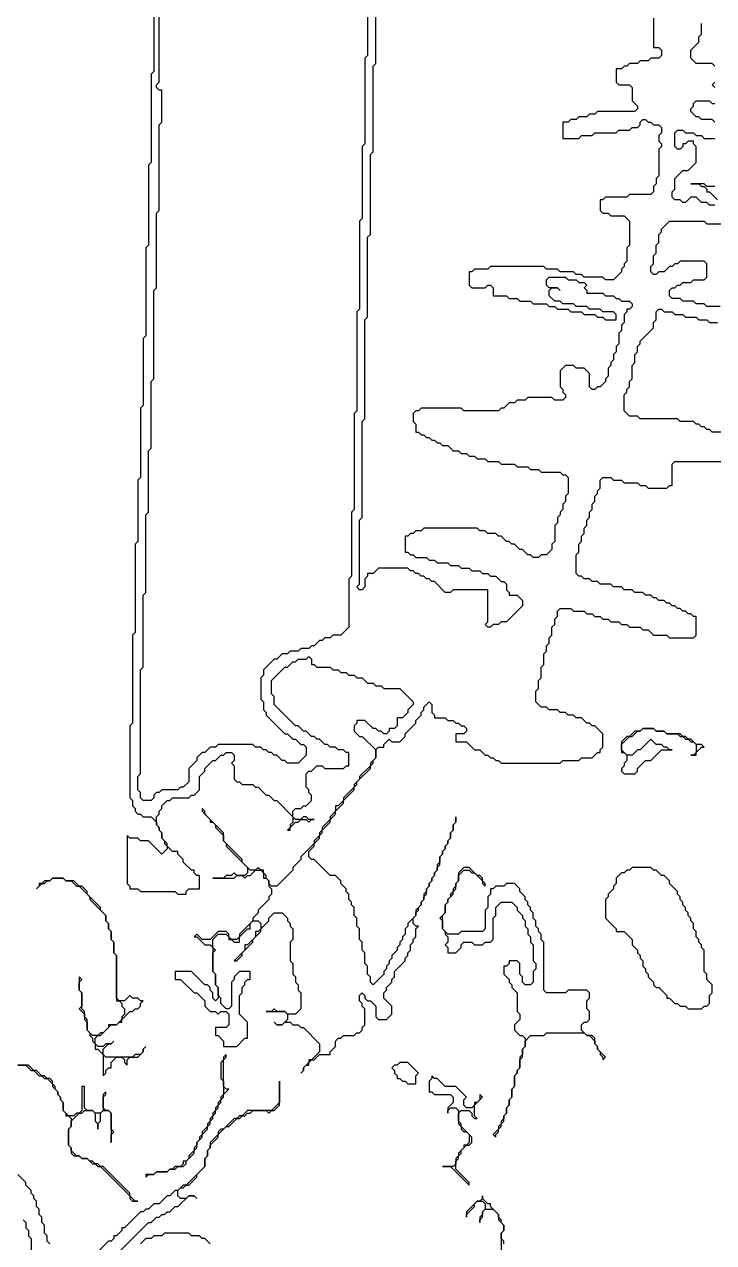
# Model space of a CAD drawing. Header units: metres. Extents: x 0 to 1000, y 0 to 1405.
# Drawn here: x 817.1 to 881.6, y 223.4 to 337.4 of the extents above; entities that cross this region are included whole.
import ezdxf

# ---------------------------------------------------------------- set-up
doc = ezdxf.new("R2010")
doc.units = ezdxf.units.M

msp = doc.modelspace()

# ---------------------------------------------------------------- linework, layer by layer
for points in [[(876, 338), (876, 335.25), (876.5, 335.25), (876.75, 335), (876.75, 334.5), (876.5, 334.25), (875.75, 334.25), (875.5, 334), (874.75, 334), (874.5, 333.75), (873.75, 333.75), (873.5, 333.5), (873.25, 333.5), (873, 333.25), (872.5, 333.25), (872.5, 332), (872.75, 331.75), (873.75, 331.75), (874, 331.5), (874, 330.25), (874.5, 329.75), (874.5, 329.5), (874.25, 329.25), (870.75, 329.25), (870.5, 329), (870, 329), (869.75, 328.75), (869, 328.75), (868.75, 328.5), (868.25, 328.5), (868, 328.25), (867.5, 328.25), (867.5, 326.75), (869, 326.75), (869.25, 327), (870.25, 327), (870.5, 327.25), (872.5, 327.25), (872.75, 327.5), (873.75, 327.5), (874, 327.75), (874.5, 327.75), (874.75, 328), (874.75, 328.25), (875, 328.5), (875.25, 328.5), (875.5, 328.25), (875.75, 328.25), (876, 328), (876.5, 328), (876.75, 327.75), (876.75, 327.25), (876.5, 327), (876.5, 326.5), (876.75, 326.25), (876.75, 326), (876.5, 325.75), (876.5, 323.25), (876.25, 323), (876.25, 322.5), (876, 322.25), (876, 321.75), (875.75, 321.5), (873.75, 321.5), (873.5, 321.25), (871.5, 321.25), (871.25, 321), (871, 321), (871, 320), (871.25, 319.75), (871.75, 319.75), (872, 319.5), (873.25, 319.5), (873.75, 319), (873.75, 316.75), (873.5, 316.5), (873.5, 315.25), (873.25, 315), (873.25, 314.75), (873, 314.5), (873, 314.25), (872.25, 313.5), (871.5, 313.5), (871.25, 313.75), (869.5, 313.75), (869.25, 314), (868.75, 314), (868.5, 314.25), (867.25, 314.25), (867, 314.5), (866, 314.5), (865.75, 314.75), (860.75, 314.75), (860.5, 314.5), (859.25, 314.5), (859, 314.25), (858.75, 314.25), (858.75, 313), (859, 312.75), (860.25, 312.75), (860.5, 313), (860.75, 313), (861, 312.75), (861, 312), (862.25, 312), (862.5, 311.75), (863.25, 311.75), (863.5, 311.5), (864.5, 311.5), (864.75, 311.25), (866, 311.25), (866.25, 311), (866.75, 311), (867, 310.75), (868, 310.75), (868.25, 310.5), (869.25, 310.5), (869.5, 310.25), (870.5, 310.25), (870.75, 310), (871.25, 310), (871.5, 309.75), (872.5, 309.75), (872.5, 310.25), (872.25, 310.5), (871.25, 310.5), (871, 310.75), (870, 310.75), (869.75, 311), (868.75, 311), (868.5, 311.25), (867.5, 311.25), (867.25, 311.5), (866.75, 311.5), (866.25, 312), (866.25, 312.5), (866.5, 312.75), (867, 312.75), (867.25, 312.5), (867, 312.75), (866.25, 312.75), (866, 313), (866, 313.5), (866.25, 313.75), (867.75, 313.75), (868, 313.5), (868.75, 313.5), (869, 313.25), (869.5, 313.25), (869.75, 313), (869.5, 312.75), (869.75, 312.5), (869.75, 312.25), (871.25, 312.25), (871.5, 312), (872.25, 312), (872.5, 311.75), (872.75, 311.75), (873, 311.5), (873.75, 311.5), (874, 311.25), (874, 311), (873.75, 310.75), (873.5, 310.75), (873.5, 310.5), (873.25, 310.25), (873.25, 309.5), (873, 309.25), (873, 308.75), (872.75, 308.5), (872.75, 307.5), (872.5, 307.25), (872.5, 306.75), (872.25, 306.5), (872.25, 306), (872, 305.75), (872, 305.5), (871.75, 305.25), (871.75, 304.5), (871.5, 304.25), (871.5, 304), (871, 303.5), (870.75, 303.5), (870.5, 303.25), (870.25, 303.25), (870, 303.5), (870, 304.75), (869.5, 305.25), (868.75, 305.25), (868.5, 305.5), (867.75, 305.5), (867.25, 305), (867.25, 303.5), (867.5, 303.25), (867.5, 303), (867.75, 302.75), (867.75, 302.5), (867.5, 302.25), (866.75, 302.25), (866.5, 302.5), (864.25, 302.5), (864, 302.25), (863.25, 302.25), (863, 302), (862.5, 302), (862, 301.5), (861.75, 301.5), (861.5, 301.25), (858.25, 301.25), (858, 301.5), (854.25, 301.5), (854, 301.25), (853.75, 301.25), (853.5, 301), (853.5, 300.25), (853.75, 300), (853.75, 299.25), (854, 299.25), (854.25, 299), (854.5, 299), (854.75, 298.75), (855, 298.75), (855.25, 298.5), (855.5, 298.5), (855.75, 298.25), (856, 298.25), (856.25, 298), (856.75, 298), (857.25, 297.5), (857.75, 297.5), (858, 297.25), (858.5, 297.25), (858.75, 297), (859.25, 297), (859.5, 296.75), (860.25, 296.75), (860.5, 296.5), (861.5, 296.5), (861.75, 296.25), (863, 296.25), (863.25, 296), (864.25, 296), (864.5, 295.75), (865.25, 295.75), (865.5, 295.5), (867.25, 295.5), (867.5, 295.25), (867.75, 295.25), (868, 295), (868, 293.5), (867.75, 293.25), (867.75, 292.75), (867.5, 292.5), (867.5, 292), (867.25, 291.75), (867.25, 291.5), (867, 291.25), (867, 290.75), (866.75, 290.5), (866.75, 289), (866.5, 288.75), (866.5, 288.25), (866, 287.75), (865.5, 287.75), (865.25, 287.5), (864.75, 287.5), (864.5, 287.75), (864.25, 287.75), (863.75, 288.25), (863.5, 288.25), (863, 288.75), (862.75, 288.75), (862.5, 289), (862.25, 289), (861.75, 289.5), (861.5, 289.5), (861.25, 289.75), (860.5, 289.75), (860.25, 290), (859.75, 290), (859.5, 290.25), (854.5, 290.25), (854.25, 290), (853.75, 290), (853.5, 289.75), (853.25, 289.75), (853, 289.5), (852.75, 289.5), (852.75, 288), (853, 288), (853.25, 287.75), (853.5, 287.75), (853.75, 287.5), (854.75, 287.5), (855, 287.25), (855.5, 287.25), (855.75, 287), (856.75, 287), (857, 286.75), (857.75, 286.75), (858, 286.5), (858.75, 286.5), (859, 286.25), (859.75, 286.25), (860, 286), (860.5, 286), (860.75, 285.75), (861.25, 285.75), (861.75, 285.25), (862, 285.25), (862.25, 285), (862.25, 284.5), (862.5, 284.25), (862.5, 284), (863.25, 284), (863.75, 283.5), (863.75, 283), (862.25, 281.5), (861.75, 281.5), (861.5, 281.25), (861, 281.25), (860.75, 281), (860.5, 281), (860.25, 281.25), (860.5, 281.5), (860.5, 284.5), (857.25, 284.5), (857, 284.25), (856.5, 284.25), (855.5, 285.25), (855.25, 285.25), (855, 285.5), (854.75, 285.5), (854.5, 285.75), (854.25, 285.75), (854, 286), (853.75, 286), (853.5, 286.25), (853.25, 286.25), (853, 286.5), (850.25, 286.5), (849.75, 286), (849.25, 286), (849.25, 285.75), (849, 285.5), (849, 284.75), (848.75, 284.5), (848.5, 284.5), (848.25, 284.75), (848.5, 285), (848.5, 291), (848.75, 291.25), (848.75, 300.25), (849, 300.5), (849, 309.75), (849.25, 310), (849.25, 317.5), (849.5, 317.75), (849.5, 325.25), (849.75, 325.5), (849.75, 333.5), (850, 333.75), (850, 346.25)], [(849.25, 341), (849.25, 334.5), (849, 334.25), (849, 326.25), (848.75, 326), (848.75, 319.25), (848.5, 319), (848.5, 310.75), (848.25, 310.5), (848.25, 301.25), (848, 301), (848, 292), (847.75, 291.75), (847.75, 285.75), (847.5, 285.5), (847.5, 281), (846.75, 280.25), (846, 280.25), (845.75, 280), (845.25, 280), (845, 279.75), (844.75, 279.75), (844.25, 279.25), (844, 279.25), (843.75, 279), (843, 279), (842.75, 278.75), (842, 278.75), (841.75, 278.5), (841.25, 278.5), (840.75, 278), (840.5, 278), (839.5, 277), (839.5, 276.5), (839.25, 276.25), (839.25, 274.25), (839.5, 274), (839.5, 273.25), (839.75, 273), (839.75, 272.75), (841.5, 271), (841.75, 271), (842.25, 270.5), (842.5, 270.5), (843, 270), (843.25, 270), (843.5, 269.75), (843.5, 269), (842.75, 268.25), (841.75, 268.25), (841.5, 268.5), (841.25, 268.5), (840.75, 269), (840.5, 269), (840.25, 269.25), (840, 269.25), (839.75, 269.5), (839.5, 269.5), (839.25, 269.75), (838.75, 269.75), (838.5, 270), (835.25, 270), (835, 269.75), (834.5, 269.75), (834, 269.25), (833.75, 269.25), (833.25, 268.75), (833.25, 268.5), (832.5, 267.75), (832.5, 266.5), (832, 266), (831.75, 266), (831.5, 265.75), (830, 265.75), (829.75, 265.5), (829.5, 265.5), (829.25, 265.25), (829.25, 265), (829, 264.75), (828.25, 264.75), (828, 265), (828, 265.5), (827.75, 265.75), (827.75, 267), (828, 267.25), (828, 277), (828.25, 277.25), (828.25, 284), (828.5, 284.25), (828.5, 291.5), (828.75, 291.75), (828.75, 297.5), (829, 297.75), (829, 304), (829.25, 304.25), (829.25, 312.5), (829.5, 312.75), (829.5, 319.75), (829.75, 320), (829.75, 328), (830, 328.25), (830, 331.25), (829.75, 331.25), (829.5, 331.5), (829.5, 331.75), (829.75, 332), (829.75, 338.75)], [(829.25, 339.25), (829.25, 333), (829, 332.75), (829, 324.5), (828.75, 324.25), (828.75, 316.75), (828.5, 316.5), (828.5, 308.25), (828.25, 308), (828.25, 301.75), (828, 301.5), (828, 295), (827.75, 294.75), (827.75, 289), (827.5, 288.75), (827.5, 280.5), (827.25, 280.25), (827.25, 272), (827, 271.75), (827, 265), (827.25, 264.75), (827.25, 264.25), (827.5, 264), (827.5, 263.75), (827.75, 263.5), (828, 263.5), (828.25, 263.25), (829, 263.25), (829.5, 262.75), (829.5, 262.5), (829.75, 262.25), (829.75, 262), (830, 261.75), (830, 261.25), (830.25, 261), (830.25, 260.75), (830.5, 260.5), (830.5, 260.25), (830, 259.75), (828.75, 261), (828, 261), (827.75, 261.25), (827, 261.25), (826.75, 261.5), (826.75, 257), (827, 256.75), (827, 256.5), (827.75, 256.5), (828, 256.25), (831.25, 256.25), (831.5, 256), (832.25, 256), (832.25, 256.25), (832.5, 256.5), (833.5, 256.5), (833.5, 257.75), (833.25, 257.75), (833, 258), (833, 258.25), (832.75, 258.25), (832, 259), (832, 259.25), (831.5, 259.75), (831.5, 260), (831, 260), (830.5, 260.5), (830.5, 260.75), (830, 261.25), (830, 261.75), (829.75, 262), (829.75, 262.25), (829.5, 262.5), (829.5, 263.25), (829.75, 263.5), (829.75, 263.75), (830, 264), (830, 264.25), (830.5, 264.75), (830.75, 264.75), (831, 265), (832.5, 265), (832.75, 265.25), (833, 265.25), (833.5, 265.75), (833.5, 267), (834, 267.5), (834, 267.75), (834.75, 268.5), (835, 268.5), (835.5, 269), (835.75, 269), (836, 269.25), (836.5, 269.25), (836.75, 269), (836.75, 268.5), (836.5, 268.25), (836.75, 268), (836.75, 266.75), (837, 266.5), (837.25, 266.5), (837.5, 266.25), (838.5, 266.25), (838.75, 266), (839, 266), (839.75, 265.25), (840, 265.25), (840.5, 264.75), (840.75, 264.75), (842.25, 263.25), (842.25, 262.75), (842, 262.5), (842, 262.25), (841.75, 262), (842, 262), (842, 262.25), (842.5, 262.75), (842.75, 262.75), (843, 263), (843.5, 263), (843.75, 262.75), (844, 263), (844.25, 263), (843.75, 263), (843.5, 263.25), (843.25, 263.25), (843, 263), (842.5, 263), (842.25, 263.25), (842.25, 263.75), (842.5, 264), (843, 264), (843.25, 264.25), (843.5, 264.25), (844, 264.75), (844, 265.25), (843.75, 265.5), (843.75, 265.75), (843.5, 266), (843.5, 267.25), (843.75, 267.5), (844, 267.5), (844.5, 268), (845, 268), (845.25, 267.75), (847, 267.75), (847.25, 268), (847.5, 268), (847.5, 269.25), (847.25, 269.25), (847, 269.5), (846.5, 269.5), (846.25, 269.75), (845.75, 269.75), (845.5, 270), (845.25, 270), (844.75, 270.5), (844.5, 270.5), (844.25, 270.75), (844, 270.75), (843.5, 271.25), (843.25, 271.25), (842.75, 271.75), (842.5, 271.75), (840.5, 273.75), (840.5, 274.5), (840.25, 274.75), (840.25, 276), (841.5, 277.25), (841.75, 277.25), (842.25, 277.75), (842.5, 277.75), (842.75, 278), (843.5, 278), (843.75, 278.25), (844, 278), (844, 277.5), (844.25, 277.5), (844.5, 277.25), (845.75, 277.25), (846, 277), (846.5, 277), (846.75, 276.75), (847.25, 276.75), (847.5, 276.5), (848, 276.5), (848.25, 276.25), (848.75, 276.25), (849.25, 275.75), (849.75, 275.75), (850, 275.5), (850.5, 275.5), (850.75, 275.25), (852.25, 275.25), (853.5, 274), (853.5, 273.75), (853, 273.25), (853, 273), (852.5, 272.5), (852, 272.5), (852, 271.75), (851.75, 271.5), (851.25, 271.5), (851.25, 271.25), (851, 271), (850.75, 271), (850.5, 271.25), (850.25, 271.25), (850, 271.5), (849.75, 271.5), (849, 272.25), (848.25, 272.25), (848.25, 272), (848, 271.75), (848, 271.25), (848.5, 270.75), (848.75, 270.75), (850, 269.5), (850, 268.75), (849.5, 268.25), (849.5, 268), (848.5, 267), (848.5, 266.75), (848, 266.25), (848, 266), (847, 265), (847, 264.75), (846.5, 264.25), (846.25, 264.25), (846.25, 263.75), (845.75, 263.25), (845.75, 263), (845, 262.25), (845, 262), (844.75, 261.75), (844.75, 261.5), (844.25, 261), (844.25, 260.75), (843, 259.5), (843, 259.25), (842.25, 258.5), (842.25, 258.25), (840.75, 256.75), (840.25, 256.75), (840, 257), (840, 257.25), (839.75, 257.5), (839.75, 257.75), (839.5, 258), (839.5, 258.25), (839.25, 258.25), (839, 258.5), (838.75, 258.25), (838.25, 258.25), (837.5, 259), (837.5, 259.25), (835.75, 261), (835.75, 261.75), (834, 263.5), (834, 263.75), (833.75, 264), (833.75, 263.75), (834.5, 263), (834.5, 262.75), (834.75, 262.75), (835, 262.5), (835, 262.25), (835.75, 261.5), (835.75, 261), (836, 260.75), (836, 260.5), (838, 258.5), (838, 258), (837.75, 257.75), (837, 257.75), (836.75, 258), (836.5, 257.75), (836, 257.75), (835.75, 257.5), (834.75, 257.5), (836.75, 257.5), (837, 257.75), (837.5, 257.75), (837.75, 257.5), (838, 257.75), (838.25, 257.75), (838.75, 258.25), (839.25, 258.25), (839.5, 258), (839.5, 257.5), (839.75, 257.5), (840, 257.25), (840, 256.75), (840.25, 256.5), (840.25, 256), (840, 255.75), (840, 255.5), (839, 254.5), (839, 254.25), (838.5, 253.75), (838.5, 253.5), (837.25, 252.25), (837.25, 252), (837, 251.75), (836.5, 251.75), (836.25, 252), (836.25, 252.25), (836, 252.5), (835.25, 252.5), (834.5, 251.75), (833.75, 251.75), (833.25, 252.25), (833, 252), (833.25, 252), (834, 251.25), (834.5, 251.25), (834.75, 251), (834.75, 248.75), (835, 248.5), (835, 247.5), (835.25, 247.25), (835.25, 246.25), (835, 246), (834.75, 246.25), (834.75, 246.75), (834.5, 247), (834.5, 247.25), (834.25, 247.5), (834, 247.5), (832.75, 248.75), (831.25, 248.75), (831.25, 248), (831.75, 248), (833, 246.75), (833.25, 246.75), (834, 246), (834, 245.5), (834.5, 245), (835, 245), (835.25, 244.75), (835.5, 245), (836, 245), (836.25, 244.75), (836.25, 243.75), (836, 243.5), (835, 243.5), (835, 242.75), (835.25, 242.75), (835.75, 242.25), (835.75, 241.75), (837, 241.75), (837.75, 242.5), (838, 242.5), (838, 244), (837.25, 244.75), (837.25, 246.5), (837.5, 246.75), (837.5, 247.25), (837.75, 247.5), (837.75, 247.75), (838, 248), (838.25, 248), (838.25, 248.75), (837.25, 248.75), (836.75, 248.25), (836.75, 248), (836.5, 247.75), (836.5, 245.5), (836.25, 245.25), (836, 245.25), (835.5, 245.75), (835.5, 246.25), (835.25, 246.5), (835.25, 247.25), (835, 247.5), (835, 248.5), (834.75, 248.75), (834.75, 250.5), (835, 250.75), (834.75, 251), (834.75, 251.75), (835.25, 252.25), (836, 252.25), (836.25, 252), (836.25, 251.75), (836.5, 251.75), (836.75, 251.5), (837.25, 251.5), (837.25, 252), (838, 252.75), (838.25, 252.75), (838.25, 253.25), (838.5, 253.5), (839, 253.5), (839.25, 253.25), (839.25, 252.75), (839, 252.5), (838.75, 252.5), (838.75, 252), (838, 251.25), (837.75, 251.25), (837.75, 250.75), (836.75, 249.75), (837, 249.75), (837.5, 250.25), (837.5, 250.5), (838.5, 251.5), (838.5, 251.75), (839.25, 252.5), (839.25, 252.75), (840, 253.5), (840, 253.75), (840.5, 254.25), (841.25, 254.25), (841.75, 253.75), (841.75, 253.5), (842, 253.25), (842, 253), (842.25, 252.75), (842.25, 251.75), (842, 251.5), (842, 249.75), (842.25, 249.5), (842.25, 248.5), (842.5, 248.25), (842.5, 247.75), (842.75, 247.5), (842.75, 247), (843, 246.75), (843, 245.25), (842.5, 244.75), (841.75, 244.75), (841.5, 245), (840.75, 245), (840.5, 245.25), (840.25, 245), (839.75, 245), (841.5, 245), (841.75, 244.75), (841.75, 244.25), (841.25, 243.75), (840.75, 243.75), (840.5, 244), (840.75, 243.75), (841.25, 243.75), (841.5, 244), (842, 244), (842.25, 243.75), (842.75, 243.75), (843, 243.5), (843.25, 243.5), (844.75, 242), (844.75, 241.25), (844, 240.5), (843.75, 240.5), (843.75, 240.25), (843.25, 239.75), (843.25, 239.5), (843, 239.25), (843.25, 239.5), (843.25, 239.75), (843.5, 240), (843.75, 240), (843.75, 240.25), (844, 240.5), (844.25, 240.5), (844.75, 241), (845.75, 241), (845.75, 241.25), (846.25, 241.75), (846.25, 242.25), (846.5, 242.5), (846.75, 242.5), (847, 242.75), (848, 242.75), (848.25, 243), (848.5, 243), (848.75, 243.25), (848.75, 243.5), (849, 243.75), (849, 245.25), (848.75, 245.5), (848.75, 245.75), (848.5, 246), (848.5, 246.5), (848.75, 246.75), (849, 246.5), (849, 246.25), (849.25, 246), (849.5, 246), (850, 245.5), (850, 244.5), (850.25, 244.25), (851, 244.25), (851.5, 244.75), (851.5, 245.5), (850.75, 246.25), (850.75, 246.75), (851, 247), (851, 247.25), (851.5, 247.75), (851.5, 248), (851.75, 248.25), (851.75, 248.75), (852.75, 249.75), (852.75, 250), (853, 250.25), (853, 250.5), (853.25, 250.75), (853.25, 251.25), (853.5, 251.5), (853.5, 251.75), (853.75, 252), (853.75, 252.75), (854, 253), (853.75, 253), (853.5, 253.25), (853.5, 253.75), (853.75, 254), (853.75, 254.25), (854, 254.5), (854, 254.75), (854.25, 255), (854.25, 255.25), (854.5, 255.5), (854.5, 255.75), (854.75, 256), (854.75, 256.5), (855, 256.75), (855, 257), (855.25, 257.25), (855.25, 257.5), (855.5, 257.75), (855.5, 258), (855.75, 258.25), (855.75, 258.5), (856, 258.75), (856, 259.5), (856.25, 259.75), (856.25, 260), (856.5, 260.25), (856.5, 260.5), (856.75, 260.75), (856.75, 261), (857, 261.25), (857, 261.75), (857.25, 262), (857.25, 262.5), (857.5, 262.75), (857.5, 263.25), (857.5, 262.75), (857.25, 262.5), (857.25, 262), (857, 261.75), (857, 261.25), (856.75, 261), (856.75, 260.75), (856.5, 260.5), (856.5, 260.25), (856.25, 260), (856.25, 259.75), (856, 259.5), (856, 259), (855.75, 258.75), (855.75, 258.25), (855.5, 258), (855.5, 257.75), (855.25, 257.5), (855.25, 257.25), (855, 257), (855, 256.75), (854.75, 256.5), (854.75, 256.25), (854.5, 256), (854.5, 255.5), (854.25, 255.25), (854.25, 255), (853.75, 254.5), (853.75, 254), (853, 253.25), (853, 253), (852.75, 252.75), (852.75, 252.25), (852.5, 252), (852.5, 251.75), (852.25, 251.5), (852.25, 251.25), (852, 251), (852, 250.75), (851.5, 250.25), (851.5, 250), (851.25, 249.75), (851.25, 249.5), (851, 249.25), (851, 249), (850.75, 248.75), (850.75, 248.5), (849.75, 247.5), (849.5, 247.75), (849.5, 248.25), (849.25, 248.5), (849.25, 249.25), (849, 249.5), (849, 250.5), (848.75, 250.75), (848.75, 251.5), (848.5, 251.75), (848.5, 252.75), (848.25, 253), (848.25, 253.75), (848, 254), (848, 254.75), (847.75, 255), (847.75, 255.25), (847.5, 255.5), (847.5, 256), (847.25, 256.25), (847.25, 256.5), (846.75, 257), (846.75, 257.25), (846.25, 257.75), (845.75, 257.75), (844.25, 259.25), (844, 259.25), (843.75, 259.5), (843.75, 260), (844.25, 260.5), (844.25, 260.75), (844.75, 261.25), (844.75, 261.5), (845, 261.75), (845, 262), (845.75, 262.75), (845.75, 263), (846.25, 263.5), (846.25, 263.75), (847, 264.5), (847, 264.75), (848, 265.75), (848, 266), (848.25, 266.25), (848.25, 266.5), (849.5, 267.75), (849.5, 268), (849.75, 268.25), (849.75, 268.5), (850, 268.75), (850, 269.5), (850.25, 269.75), (850.75, 269.75), (850.75, 270), (851.25, 270.5), (851.5, 270.25), (852.25, 270.25), (852.75, 270.75), (852.75, 271), (853.75, 272), (853.75, 272.25), (854.25, 272.75), (854.25, 273), (854.5, 273.25), (854.5, 273.5), (855, 274), (855.25, 273.75), (855.25, 273), (855.5, 272.75), (855.5, 272.5), (856.5, 272.5), (856.75, 272.25), (857.25, 272.25), (857.5, 272), (857.75, 272), (858, 271.75), (858.25, 271.75), (858.5, 271.5), (858.5, 271.25), (858.25, 271), (857.5, 271), (857.5, 270.25), (858.5, 270.25), (859.25, 269.5), (859.75, 269.5), (860.25, 269), (860.5, 269), (860.75, 268.75), (861, 268.75), (861.25, 268.5), (861.5, 268.5), (861.75, 268.25), (867.25, 268.25), (867.5, 268.5), (869, 268.5), (869.25, 268.75), (870.25, 268.75), (870.75, 269.25), (871, 269.25), (871, 269.5), (871.25, 269.75), (871.25, 271), (870.5, 271.75), (870.25, 271.75), (870, 272), (869.75, 272), (869.25, 272.5), (868.75, 272.5), (868.5, 272.75), (868, 272.75), (867.75, 273), (867.25, 273), (867, 273.25), (866.25, 273.25), (866, 273.5), (865.5, 273.5), (865, 274), (865, 275), (865.25, 275.25), (865.25, 276), (865.5, 276.25), (865.5, 277.25), (865.75, 277.5), (865.75, 278.5), (866, 278.75), (866, 279.25), (866.25, 279.5), (866.25, 280), (866.5, 280.25), (866.5, 281), (866.75, 281.25), (866.75, 281.75), (867, 282), (867, 282.5), (867.25, 282.75), (868.25, 282.75), (868.5, 282.5), (869.5, 282.5), (869.75, 282.25), (870.25, 282.25), (870.5, 282), (871, 282), (871.25, 281.75), (871.75, 281.75), (872, 281.5), (872.75, 281.5), (873, 281.25), (873.5, 281.25), (873.75, 281), (874.75, 281), (875, 280.75), (875.5, 280.75), (876, 280.25), (877.25, 280.25), (877.5, 280), (879.75, 280), (880, 280.25), (880, 282), (879.75, 282), (879.5, 282.25), (879.25, 282.25), (879, 282.5), (878.75, 282.5), (878.5, 282.75), (878.25, 282.75), (878, 283), (877.75, 283), (877.5, 283.25), (877.25, 283.25), (877, 283.5), (876.5, 283.5), (876.25, 283.75), (876, 283.75), (875.75, 284), (875.25, 284), (875, 284.25), (874.25, 284.25), (874, 284.5), (873.25, 284.5), (873, 284.75), (872.25, 284.75), (872, 285), (871, 285), (870.75, 285.25), (870.25, 285.25), (870, 285.5), (869.5, 285.5), (869.25, 285.75), (869, 285.75), (868.75, 286), (868.75, 287.75), (869, 288), (869, 288.75), (869.25, 289), (869.25, 289.5), (869.5, 289.75), (869.5, 290.25), (869.75, 290.5), (869.75, 291), (870, 291.25), (870, 291.75), (870.25, 292), (870.25, 292.5), (870.5, 292.75), (870.5, 293.25), (870.75, 293.5), (870.75, 293.75), (871, 294), (871, 294.75), (871.25, 295), (872, 295), (872.25, 294.75), (873, 294.75), (873.25, 294.5), (874.5, 294.5), (874.75, 294.25), (875.25, 294.25), (875.5, 294), (877.25, 294), (877.5, 294.25), (877.75, 294.25), (877.75, 296.25), (878, 296.5), (885.75, 296.5)], [(881.75, 333.5), (881.5, 333.75), (880, 333.75), (879.5, 334.25), (879.5, 335), (880.25, 335.75), (880.25, 336.25), (880.5, 336.5), (880.5, 337.5)], [(881.75, 331.5), (881.5, 331.75), (881.75, 332)], [(881.75, 328.25), (881.5, 328.5), (880.5, 328.5), (880.25, 328.75), (880, 328.75), (879.5, 329.25), (879.5, 329.5), (879.75, 329.75), (879.75, 330), (880, 330.25), (881.25, 330.25), (881.5, 330), (881.75, 330)], [(881.75, 320.5), (881.25, 320.5), (881, 320.75), (880.5, 320.75), (880, 321.25), (879.5, 321.25), (879, 320.75), (878.75, 320.75), (878.5, 321), (878, 321), (877.75, 321.25), (877.75, 321.75), (878, 322), (878, 323), (878.75, 323.75), (879.25, 323.75), (880, 324.5), (880, 326), (879.75, 326.25), (879.75, 326.5), (879.25, 326.5), (879, 326.25), (878.75, 326.25), (878.75, 326), (878.5, 325.75), (878.25, 325.75), (878, 326), (878, 327.25), (878.25, 327.5), (878.75, 327.5), (879, 327.25), (879.75, 327.25), (880, 327), (880.5, 327), (880.75, 326.75), (881.75, 326.75)], [(881.75, 322.25), (881, 322.25), (880.75, 322.5), (879.5, 322.5), (880.25, 322.5), (880.5, 322.25), (880.75, 322.25), (881, 322), (881, 321.75), (881.25, 321.75), (882, 321)], [(882.25, 311), (881, 311), (880.75, 311.25), (880, 311.25), (879.75, 311.5), (878.75, 311.5), (878.5, 311.75), (877.75, 311.75), (877.5, 312), (877.5, 312.5), (877.75, 312.75), (878, 312.75), (878.25, 313), (878.5, 313), (878.75, 313.25), (879.5, 313.25), (879.75, 313.5), (880.75, 313.5), (881, 313.75), (881, 315), (880.75, 315.25), (878.5, 315.25), (878.25, 315), (878, 315), (877.75, 314.75), (877.5, 314.75), (877, 314.25), (876.5, 314.25), (876.25, 314), (876, 314), (875.75, 314.25), (875.75, 314.75), (876, 315), (876, 315.75), (876.25, 316), (876.25, 316.75), (876.5, 317), (876.5, 317.75), (876.75, 318), (876.75, 318.25), (877.5, 319), (880.75, 319), (881, 318.75), (882.75, 318.75)], [(884, 299.25), (881.5, 299.25), (881.25, 299.5), (881, 299.5), (880.75, 299.75), (880.5, 299.75), (880.25, 300), (880, 300), (879.75, 300.25), (878.5, 300.25), (878.25, 300.5), (874.75, 300.5), (874.5, 300.75), (873.75, 300.75), (873.25, 301.25), (873.25, 302.75), (873.5, 303), (873.5, 303.25), (873.75, 303.5), (873.75, 304), (874, 304.25), (874, 305.5), (874.25, 305.75), (874.25, 306.5), (874.5, 306.75), (874.5, 307.25), (874.75, 307.5), (874.75, 307.75), (876, 309), (876, 309.5), (876.25, 309.75), (876.25, 310.5), (876.5, 310.75), (876.75, 310.75), (877, 310.5), (877.75, 310.5), (878, 310.25), (878.75, 310.25), (879, 310), (880, 310), (880.25, 309.75), (881, 309.75), (881.25, 309.5), (882, 309.5)], [(816.5, 240), (817.25, 240), (817.75, 239.5), (818, 239.5), (818.5, 239), (818.75, 239), (819, 238.75), (819.25, 238.75), (819.75, 238.25), (819.75, 238), (820.25, 237.5), (820.25, 237.25), (820.5, 237), (820.5, 236.75), (820.75, 236.5), (820.75, 235.75), (821, 235.5), (821, 235.25), (821.25, 235.25), (821.5, 235), (821.5, 234.25), (821.25, 234), (821.25, 232.5), (821.5, 232.25), (821.5, 231.75), (821.75, 231.5), (822.25, 231.5), (822.5, 231.25), (823, 231.25), (823.5, 230.75), (823.75, 230.75), (824, 230.5), (824.25, 230.5), (827, 227.75), (827, 227.5), (827.25, 227.25), (827.75, 227.25), (827.5, 227.25), (827, 227.75), (827, 228), (824.5, 230.5), (824.25, 230.5), (824, 230.75), (823.75, 230.75), (823.5, 231), (823.25, 231), (823, 231.25), (822.5, 231.25), (822.25, 231.5), (822, 231.5), (821.5, 232), (821.5, 232.25), (821.25, 232.5), (821.25, 234), (821.5, 234.25), (821.5, 234.75), (822.25, 235.5), (822.5, 235.5), (822.75, 235.75), (823.5, 235.75), (823.75, 235.5), (823.75, 234.75), (824, 234.5), (824, 234), (824, 234.5), (824.25, 234.75), (824.25, 235.5), (824.5, 235.75), (825, 235.75), (825.25, 235.5), (825.25, 232.75), (825.25, 233.5), (825.5, 233.75), (825.25, 234), (825.25, 235.5), (825, 235.75), (824.75, 235.75), (824.5, 236), (824.5, 237), (824.75, 237.25), (824.75, 237.5), (824.5, 237.25), (824.5, 235.75), (824.25, 235.5), (823.75, 235.5), (823.5, 235.75), (823, 235.75), (822.75, 236), (822.75, 238), (822.5, 238), (822.5, 235.75), (822.25, 235.5), (822, 235.5), (821.75, 235.25), (821.25, 235.25), (820.75, 235.75), (820.75, 236.5), (820.5, 236.75), (820.5, 237), (820.25, 237.25), (820.25, 237.5), (820, 237.75), (820, 238), (819.75, 238.25), (819.75, 238.5), (819.5, 238.75), (819.25, 238.75), (819, 239), (818.75, 239), (818.25, 239.5), (818, 239.5), (817.5, 240), (816.5, 240)], [(826, 222.5), (828.75, 225.25), (829, 225.25), (829.5, 225.75), (829.75, 225.75), (830, 226), (830.25, 226), (830.5, 226.25), (830.75, 226.25), (831.25, 226.75), (831.5, 226.75), (832.5, 227.75), (833, 227.75), (833.25, 227.5), (833, 227.75), (832.5, 227.75), (832.25, 227.5), (831.75, 227.5), (831.5, 227.75), (831.5, 228.25), (831.75, 228.5), (832, 228.5), (832.25, 228.75), (832.5, 228.75), (833.25, 229.5), (833.25, 229.75), (834, 230.5), (834, 231.25), (834.25, 231.5), (834.25, 232), (834.5, 232.25), (834.5, 232.5), (835.25, 233.25), (835.25, 233.5), (836, 234.25), (836.25, 234.25), (837, 235), (837.25, 235), (837.5, 235.25), (837.75, 235.25), (838, 235.5), (838.25, 235.5), (838.5, 235.75), (839.75, 235.75), (840, 235.5), (840.25, 235.75), (840.5, 235.75), (841, 236.25), (841, 238.5), (841, 236.5), (840.25, 235.75), (838, 235.75), (837.5, 235.25), (837.25, 235.25), (837, 235), (836.75, 235), (835.75, 234), (835.5, 234), (835.25, 233.75), (835.25, 233.5), (834.5, 232.75), (834.5, 232.25), (834.25, 232), (834.25, 231.5), (834, 231.25), (834, 230.5), (832.25, 228.75), (832, 228.75), (831.5, 228.25), (831.25, 228.25), (830.75, 227.75), (830.5, 227.75), (829.75, 227), (829.25, 227), (828.75, 226.5), (828.5, 226.5), (828.25, 226.25), (828, 226.25), (826.5, 224.75), (826.25, 224.75), (826.25, 224.5), (825.75, 224), (825.5, 224), (825.5, 223.75), (825.25, 223.5), (825, 223.5), (823.25, 221.75)], [(819.5, 223.25), (819.25, 223.5), (819.25, 224), (819, 224.25), (819, 225), (818.75, 225.25), (818.75, 225.75), (818.5, 226), (818.5, 226.5), (818.25, 226.75), (818.25, 227.25), (818, 227.5), (818, 227.75), (817.75, 228), (817.75, 228.25), (817.25, 228.75), (817.25, 229), (816.5, 229.75)], [(862, 223.25), (862, 223.5), (861.75, 223.75), (861.75, 224.25), (862, 224.5), (862, 225), (861.75, 225.25), (861.75, 225.5), (861.5, 225.75), (861.5, 226), (860.75, 226.75), (860.75, 227), (860.5, 227), (860, 227.5), (860, 227.75), (860, 227.5), (859.75, 227.25), (859.5, 227.25), (858.5, 226.25), (858.5, 225.75), (858.5, 226), (859.25, 226.75), (859.25, 227), (859.5, 227.25), (860, 227.25), (860.25, 227), (860.25, 226.5), (860, 226.25), (860, 226), (859.75, 225.75), (859.75, 225.25), (859.75, 225.5), (860, 225.75), (860, 226.25), (860.25, 226.5), (861, 226.5), (861.5, 226), (861.5, 225.5), (862, 225), (862, 224.5), (861.75, 224.25), (861.75, 222.5)], [(817, 225.5), (817.25, 225.25), (817.25, 224.75), (817.5, 224.5), (817.5, 224), (817.75, 223.75), (817.75, 222.5)], [(834.5, 223.25), (834, 223.75), (833.75, 223.75), (833.5, 224), (832.75, 224), (832.5, 224.25), (830.25, 224.25), (830, 224), (829.25, 224), (829, 223.75), (828.5, 223.75), (828, 223.25)]]:
    msp.add_lwpolyline(points)
for points in [[(875, 271.5), (874.75, 271.25), (874.25, 271.25), (873.75, 270.75), (873.5, 270.75), (873, 270.25), (873, 269.25), (873.25, 269.25), (873.5, 269), (873.5, 268.5), (873.25, 268.25), (873.25, 268), (873, 267.75), (873, 267.5), (873.25, 267.25), (874.25, 267.25), (874.5, 267.5), (874.5, 267.75), (875.25, 268.5), (875.75, 268.5), (876.75, 269.5), (877.75, 269.5), (877.5, 269.5), (877.25, 269.75), (877, 269.75), (876.75, 270), (876.25, 270), (875.75, 270.5), (874.75, 269.5), (874.5, 269.5), (874, 269), (873.5, 269), (873, 269.5), (873, 270), (873.75, 270.75), (874, 270.75), (874.5, 271.25), (874.75, 271.25), (875, 271.5), (876, 271.5), (876.25, 271.25), (877, 271.25), (877.25, 271), (878.25, 271), (878.5, 270.75), (878.75, 270.75), (879, 270.5), (879.25, 270.5), (879.5, 270.25), (879.75, 270.25), (880, 270), (880, 269.25), (879.75, 269), (879.5, 269), (880, 269), (880, 269.25), (880.5, 269.75), (880.75, 269.75), (880.5, 270), (880, 270), (879.5, 270.5), (879.25, 270.5), (879, 270.75), (878.75, 270.75), (878.5, 271), (877.25, 271), (877, 271.25), (876.25, 271.25), (876, 271.5)], [(858.25, 258.5), (857.75, 258), (857.75, 257.25), (857.5, 257), (857.5, 256.75), (857.25, 256.5), (857.25, 256.25), (857, 256), (857, 255.75), (856.75, 255.5), (856.75, 255.25), (856.5, 255), (856.5, 254.25), (856, 253.75), (856.25, 253.5), (856.25, 252.75), (856.5, 252.5), (856.5, 252.25), (856.75, 252), (856.75, 251.5), (856.5, 251.25), (856.75, 251), (856.75, 250.5), (857.5, 250.5), (858, 251), (858, 251.25), (858.25, 251.5), (859, 251.5), (859.25, 251.25), (860, 251.25), (860.25, 251.5), (860.75, 251.5), (861, 251.75), (861, 253.75), (861.25, 254), (861.25, 254.75), (861.75, 255.25), (862.75, 255.25), (863.25, 254.75), (863.25, 254.5), (863.75, 254), (863.75, 253.75), (864, 253.5), (864, 253), (864.25, 252.75), (864.25, 252.25), (864.5, 252), (864.5, 251.5), (864.75, 251.25), (864.75, 249.75), (865, 249.5), (865, 249), (864.75, 248.75), (864.75, 247.75), (864.5, 247.5), (864, 247.5), (863.75, 247.75), (863.75, 248.25), (863.5, 248.5), (863.5, 249.5), (863.25, 249.75), (862.5, 249.75), (862.5, 249.5), (862.25, 249.25), (862, 249.25), (862, 248.5), (862.5, 248), (862.5, 247.75), (862.75, 247.5), (862.75, 247.25), (863.25, 246.75), (863.25, 245), (863.5, 244.75), (863.5, 244.25), (863, 243.75), (863, 243.25), (863.5, 242.75), (863.75, 242.75), (864, 242.5), (864, 241.75), (863.75, 241.5), (863.75, 241), (863.5, 240.75), (863.5, 239.75), (863.25, 239.5), (863.25, 239.25), (863, 239), (863, 238), (862.75, 237.75), (862.75, 237), (862.5, 236.75), (862.5, 236.25), (862.25, 236), (862.25, 235.5), (862, 235.25), (862, 235), (861.75, 234.75), (861.75, 234.5), (861.5, 234.25), (861.5, 234), (861, 233.5), (861.25, 233.25), (861.25, 233.5), (861.5, 233.75), (861.5, 234), (861.75, 234.25), (861.75, 234.5), (862, 234.75), (862, 235.25), (862.25, 235.5), (862.25, 236), (862.5, 236.25), (862.5, 236.75), (862.75, 237), (862.75, 237.75), (863, 238), (863, 239), (863.25, 239.25), (863.25, 239.5), (863.5, 239.75), (863.5, 240.5), (863.75, 240.75), (863.75, 241.5), (864, 241.75), (864, 242.25), (864.5, 242.75), (865.75, 242.75), (866, 243), (869.5, 243), (869.75, 242.75), (870, 242.75), (870.5, 242.25), (870.5, 242), (870.75, 241.75), (870.75, 241.5), (871, 241.25), (871, 241), (871.25, 240.75), (871.25, 240.5), (871.5, 240.75), (870.75, 241.5), (870.75, 241.75), (870.5, 242), (870.5, 242.5), (870.25, 242.75), (869.75, 242.75), (869.25, 243.25), (869.25, 243.75), (869.5, 244), (869.75, 244), (870, 244.25), (870, 245), (869.75, 245.25), (869.75, 246), (870, 246.25), (870, 246.75), (869.75, 247), (868, 247), (867.75, 246.75), (866, 246.75), (865.75, 247), (865.75, 251.5), (865.5, 251.75), (865.5, 252.25), (865.25, 252.5), (865.25, 252.75), (865, 253), (865, 253.5), (864.75, 253.75), (864.75, 254.25), (864.5, 254.5), (864.5, 254.75), (864.25, 255), (864.25, 255.25), (864, 255.5), (864, 255.75), (863.5, 256.25), (863.5, 256.5), (863, 257), (862.25, 257), (862, 256.75), (861.25, 256.75), (861, 256.5), (860.75, 256.5), (860.75, 256), (860.5, 255.75), (860.5, 254.75), (860.25, 254.5), (860.25, 252.75), (860, 252.5), (858, 252.5), (857.75, 252.25), (856.75, 252.25), (856.25, 252.75), (856.25, 254), (856.5, 254.25), (856.5, 255), (856.75, 255.25), (856.75, 255.5), (857.25, 256), (857.25, 256.25), (857.5, 256.5), (857.5, 257), (857.75, 257.25), (857.75, 257.75), (858.25, 258.25), (858.75, 258.25), (859, 258), (859.25, 258), (860, 257.25), (860, 257), (860.25, 256.75), (860.25, 257), (860, 257.25), (860, 257.5), (859.75, 257.75), (859.5, 257.75), (858.75, 258.5)], [(874, 258.5), (873.75, 258.25), (873.5, 258.25), (873.25, 258), (873, 258), (872.5, 257.5), (872.5, 257), (872.25, 256.75), (872.25, 256.5), (871.75, 256), (871.75, 255.75), (871.5, 255.5), (871.5, 253.75), (872.5, 252.75), (872.5, 252.5), (873.25, 252.5), (874, 251.75), (874, 251.25), (874.5, 250.75), (874.5, 250.5), (874.75, 250.25), (874.75, 250), (875, 249.75), (875, 249.25), (875.25, 249), (875.25, 248.75), (875.5, 248.5), (875.5, 248.25), (876, 247.75), (876, 247.5), (876.25, 247.25), (876.5, 247.25), (877.25, 246.5), (877.25, 246.25), (877.5, 246.25), (878, 245.75), (878.25, 245.75), (878.5, 245.5), (879, 245.5), (879.25, 245.25), (880.5, 245.25), (880.75, 245.5), (881, 245.5), (881.25, 245.75), (881.25, 246.5), (881.5, 246.75), (881.5, 247.5), (881, 248), (881, 248.5), (880.75, 248.75), (880.75, 250.75), (880.5, 251), (880.5, 251.25), (880.25, 251.5), (880.25, 251.75), (880, 252), (880, 252.5), (879.75, 252.75), (879.75, 253.25), (879.5, 253.5), (879.5, 253.75), (879.25, 254), (879.25, 254.25), (879, 254.5), (879, 254.75), (878.75, 255), (878.75, 255.25), (878.5, 255.5), (878.5, 255.75), (878.25, 256), (878.25, 256.25), (877.5, 257), (877.5, 257.25), (877, 257.75), (876.75, 257.75), (876.25, 258.25), (876, 258.25), (875.75, 258.5)], [(819.75, 257.5), (819.5, 257.25), (819, 257.25), (818.75, 257), (818.5, 257), (818.5, 256.75), (818.25, 256.5), (818.75, 257), (819, 257), (819.25, 257.25), (819.5, 257.25), (819.75, 257.5), (820.75, 257.5), (821, 257.25), (821.5, 257.25), (822, 256.75), (822.25, 256.75), (823.25, 255.75), (823.25, 255.5), (824.75, 254), (824.75, 253.5), (825, 253.25), (825, 252.75), (825.25, 252.5), (825.25, 251.75), (825.5, 251.5), (825.5, 250.5), (825.75, 250.25), (825.75, 246), (826, 246), (826.25, 245.75), (826.25, 245.5), (826.5, 245.25), (826.5, 244.75), (826.25, 244.5), (826.25, 244.25), (825.75, 243.75), (825, 243.75), (825, 243.5), (824.5, 243), (824.25, 243), (824, 242.75), (823.5, 242.75), (823, 243.25), (823, 244.25), (822.75, 244.5), (822.75, 245), (822.5, 245.25), (822.5, 246.75), (822.25, 247), (822.25, 247.75), (822.5, 248), (822.25, 248.25), (822.25, 247), (822.5, 246.75), (822.5, 245.5), (822.25, 245.25), (822.75, 244.75), (822.75, 244.25), (823, 244), (823, 243.25), (823.25, 243), (823.25, 242.75), (823.5, 242.5), (823.5, 242.25), (823.75, 242), (823.75, 241.5), (824, 241.5), (824.5, 241), (824.5, 239), (824.75, 239.25), (824.75, 239.5), (825, 239.75), (825.25, 239.75), (825.25, 240.25), (825.75, 240.75), (826.25, 240.75), (826.5, 240.5), (826.5, 240.25), (826.75, 240), (826.75, 240.5), (827, 240.75), (827.75, 240.75), (828.25, 241.25), (828.25, 241.5), (828.5, 241.75), (828.25, 241.5), (828.25, 241.25), (828, 241), (827.5, 241), (827.25, 240.75), (824.75, 240.75), (824.5, 241), (824.5, 241.5), (825, 242), (825.25, 242), (825.5, 242.25), (825.25, 242), (824.75, 242), (824.5, 241.75), (824, 241.75), (823.75, 242), (823.75, 242.5), (824, 242.75), (824.25, 242.75), (825.25, 243.75), (825.75, 243.75), (826, 244), (826.25, 244), (826.25, 244.25), (827, 245), (827.25, 245), (827.5, 245.25), (827.75, 245.25), (828, 245.5), (828, 245.75), (828.25, 246), (828, 246), (827.75, 246.25), (827.25, 246.25), (827, 246.5), (826.5, 246), (826, 246), (825.75, 246.25), (825.75, 250.25), (825.5, 250.5), (825.5, 251.5), (825.25, 251.75), (825.25, 252.5), (825, 252.75), (825, 253.25), (824.75, 253.5), (824.75, 254), (824.25, 254.5), (824.25, 254.75), (823, 256), (823, 256.25), (822.5, 256.75), (822.25, 256.75), (821.75, 257.25), (821, 257.25), (820.75, 257.5)], [(836, 241), (835.75, 240.75), (835.75, 240.5), (835.5, 240.25), (835.5, 238.75), (835.75, 238.5), (835.75, 237.25), (835.5, 237), (835.5, 236.75), (835.25, 236.5), (835.25, 236.25), (835, 236), (835, 235.75), (834.75, 235.5), (834.75, 235.25), (834.5, 235), (834.5, 234.75), (834.25, 234.5), (834.25, 234.25), (833.75, 233.75), (833.75, 233.5), (833.5, 233.25), (833.5, 233), (833.25, 232.75), (833.25, 232.5), (833, 232.25), (833, 232), (832.5, 231.5), (832.5, 231.25), (832.25, 231), (832, 231), (832, 230.75), (831.75, 230.5), (831.25, 230.5), (831, 230.25), (830.75, 230.25), (830.5, 230), (829.5, 230), (829.25, 229.75), (828.5, 229.75), (828.5, 229.5), (828.75, 229.75), (829.25, 229.75), (829.5, 230), (830.5, 230), (830.75, 230.25), (831.25, 230.25), (831.5, 230.5), (832, 230.5), (832.25, 230.75), (832.25, 231), (833, 231.75), (833, 232), (833.25, 232.25), (833.25, 232.75), (833.75, 233.25), (833.75, 233.5), (834.25, 234), (834.25, 234.25), (834.5, 234.5), (834.5, 234.75), (834.75, 235), (834.75, 235.25), (835, 235.5), (835, 235.75), (835.25, 236), (835.25, 236.25), (835.5, 236.5), (835.5, 236.75), (835.75, 237), (835.75, 237.25), (836.25, 237.75), (836, 237.75), (835.75, 238), (835.75, 240.5), (836, 240.75)], [(852.25, 240.25), (852, 240), (851.75, 240), (851.5, 239.75), (851.75, 239.5), (851.75, 239.25), (852, 239), (852, 238.75), (852.25, 238.75), (852.5, 238.5), (852.75, 238.5), (853, 238.25), (853.75, 238.25), (853.75, 239), (854, 239.25), (853, 240.25)], [(855.25, 239), (855.25, 238.75), (855, 238.5), (855, 237.5), (855.25, 237.5), (855.5, 237.25), (857, 237.25), (857.25, 237), (857.25, 236.5), (856.75, 236), (856.75, 235.5), (856.75, 235.75), (857, 236), (857.5, 236), (857.75, 235.75), (857.75, 234.5), (858, 234.25), (858, 234), (858.25, 233.75), (858.5, 233.75), (858.75, 233.5), (858.75, 232.75), (858.5, 232.5), (858.25, 232.5), (858.25, 232.25), (857.75, 231.75), (857.75, 231.5), (857.5, 231.25), (857.5, 230.75), (857.25, 230.5), (856.25, 230.5), (857, 230.5), (858.75, 228.75), (858.75, 229), (857.5, 230.25), (857.5, 231), (857.75, 231.25), (857.75, 231.5), (858, 231.75), (858, 232), (858.5, 232.5), (858.75, 232.5), (859, 232.75), (859, 233.25), (858, 234.25), (858, 234.5), (857.75, 234.75), (857.75, 235.5), (858, 235.75), (858.75, 235.75), (859, 235.5), (859, 235.25), (859.25, 235), (859.5, 235), (859.25, 235.25), (859.25, 236.25), (860, 237), (859.75, 237.25), (859.75, 236.75), (859.5, 236.5), (859.25, 236.5), (859.25, 236.25), (859, 236), (858.5, 236), (858.25, 236.25), (858.25, 236.75), (858.5, 237), (857.5, 238), (856.5, 238), (855.75, 238.75), (855.5, 238.75)]]:
    msp.add_lwpolyline(points, close=True)

doc.saveas('drawing.dxf')
